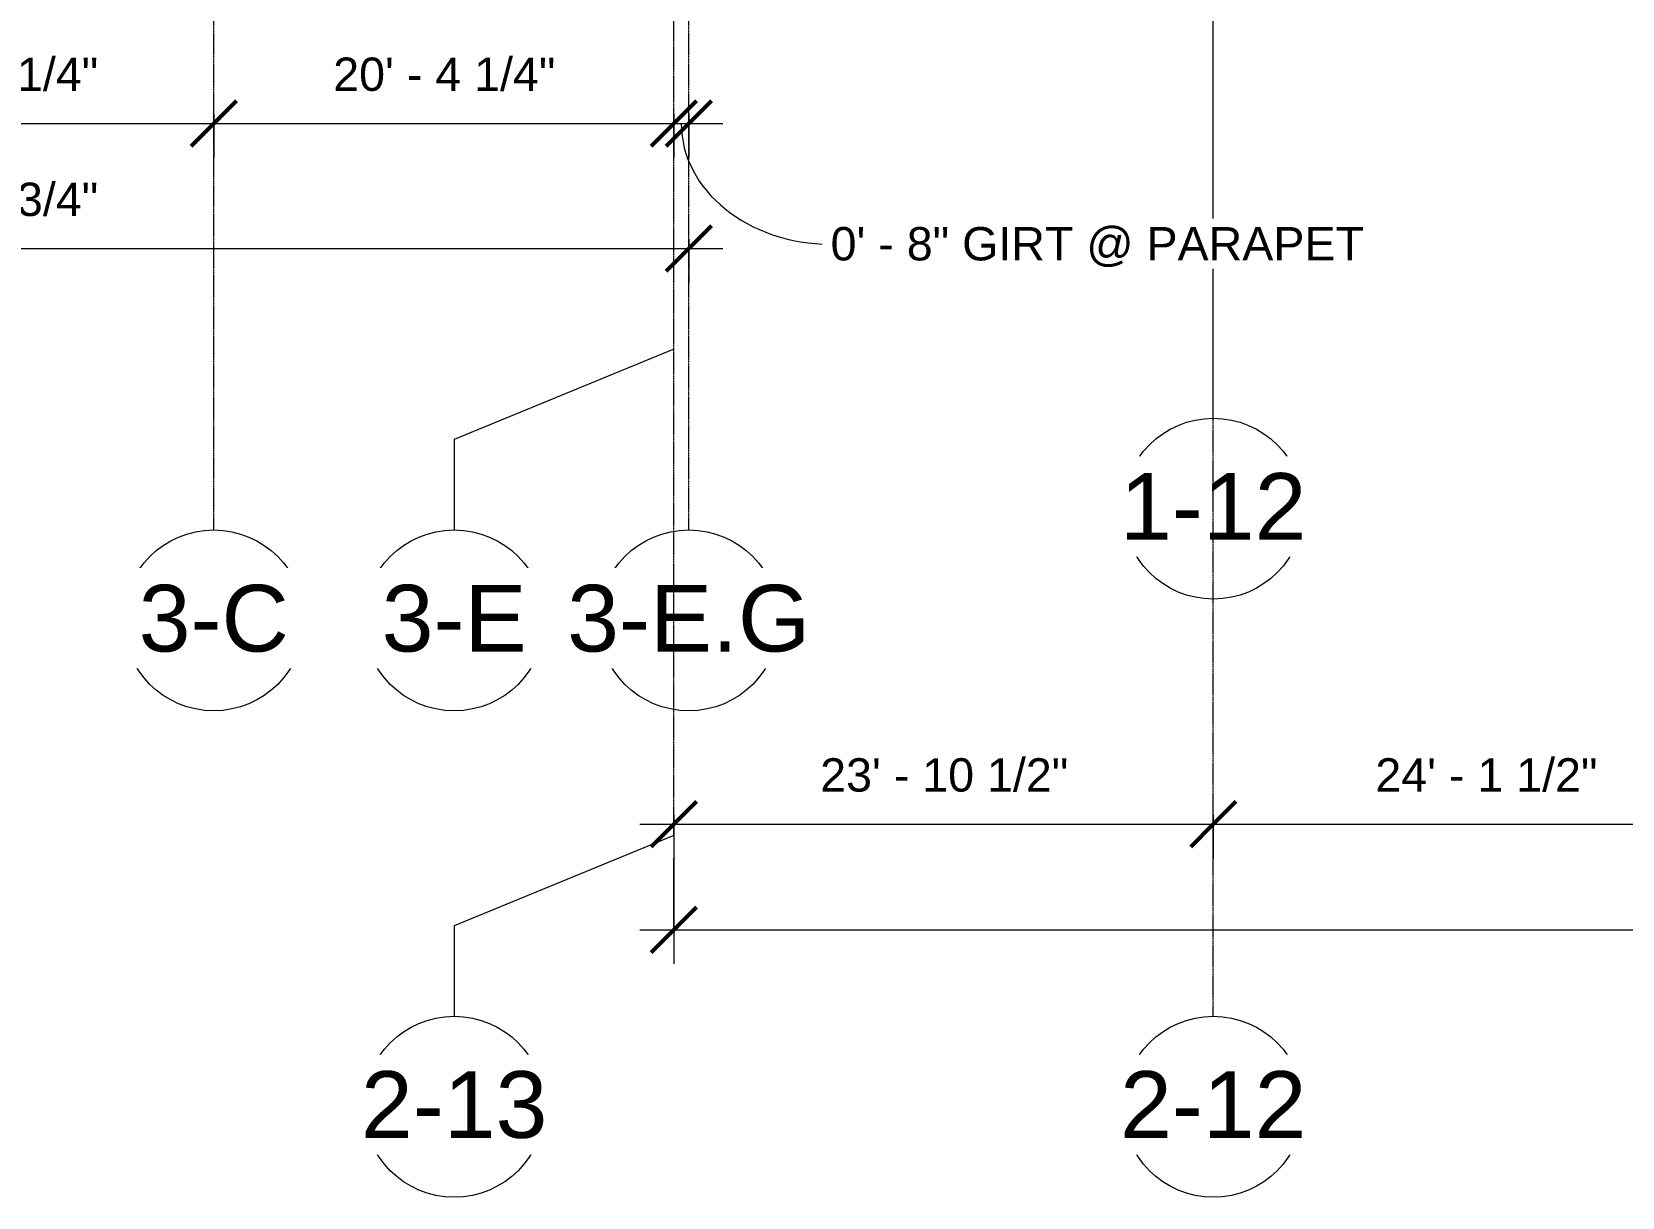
# Model space of a CAD drawing. Header units: inches. Extents: x 21341 to 27231, y -23509 to -20035.
# Drawn here: x 22459 to 23303, y -23509 to -22891 of the extents above; entities that cross this region are included whole.
import ezdxf

# ---------------------------------------------------------------- set-up
doc = ezdxf.new("R2010")
doc.units = ezdxf.units.IN
doc.header["$MEASUREMENT"] = 0
doc.linetypes.add('Grid Line 1_2_', pattern=[0.875, 0.5, -0.125, 0.125, -0.125])
for name, color, linetype, lineweight in [('A-ANNO-DIMS', 211, 'Continuous', 9), ('A-ANNO-DIMS-192', 211, 'Continuous', 9), ('S-GRID', 1, 'Continuous', 9), ('S-GRID-IDEN', 1, 'Continuous', 9)]:
    doc.layers.add(name, color=color, linetype=linetype, lineweight=lineweight)
doc.styles.add('Arial', font='arial.ttf', dxfattribs={"height": 35.407186})
doc.styles.add('Arial_1', font='arial.ttf', dxfattribs={"height": 17.703593})
doc.dimstyles.new('Linear_-_3_32__Arial', dxfattribs={"dimscale": 12, "dimtxt": 18, "dimasz": 2, "dimexe": 1.5, "dimexo": 1, "dimgap": 1, "dimtad": 1, "dimdec": 4, "dimrnd": 0.0625, "dimzin": 1, "dimdsep": 46, "dimlunit": 4, "dimtxsty": 'Arial_1', "dimblk1": 'OBLIQUE', "dimblk2": 'OBLIQUE', "dimsah": 1, "dimcen": 0.09, "dimdle": 1.5, "dimazin": 0, "dimtfac": 1, "dimtdec": 4, "dimtix": 1, "dimtmove": 1, "dimatfit": 3, "dimfxl": 1, "dimtvp": 1, "dimtfill": 1, "dimfrac": 2, "dimtolj": 1, "dimtzin": 0, "dimarcsym": 2})
doc.dimstyles.new('Linear_-_3_32__Arial_1', dxfattribs={"dimscale": 12, "dimtxt": 18, "dimasz": 2, "dimexe": 1.5, "dimexo": 1, "dimgap": 1, "dimtad": 1, "dimdec": 4, "dimrnd": 0.0625, "dimzin": 1, "dimdsep": 46, "dimlunit": 4, "dimtxsty": 'Arial_1', "dimblk1": 'OBLIQUE', "dimblk2": 'OBLIQUE', "dimsah": 1, "dimcen": 0.09, "dimdle": 1.5, "dimazin": 0, "dimtfac": 1, "dimtdec": 4, "dimtix": 1, "dimtmove": 0, "dimatfit": 3, "dimfxl": 1, "dimtvp": 1, "dimtfill": 1, "dimfrac": 2, "dimtolj": 1, "dimtzin": 0, "dimarcsym": 2})

# ---------------------------------------------------------------- blocks, each defined once
blk = doc.blocks.new('Grid - Grid Head - Circle-14747-First Floor Plan')
at = {"layer": 'S-GRID-IDEN'}
blk.add_circle((0, 0), 0.25, dxfattribs=at)
blk = doc.blocks.new('DIMBLOCK16-First Floor Plan')
at = {"layer": 'A-ANNO-DIMS-192', "lineweight": 50, "transparency": 16777216}
for p, q in [((22313.89, -22939.32), (22325.89, -22927.32)), ((22555.14, -22939.32), (22567.14, -22927.32)), ((22313.89, -22939.32), (22301.89, -22951.32)), ((22555.14, -22939.32), (22543.14, -22951.32))]:
    blk.add_line(p, q, dxfattribs=at)
at = {"layer": 'A-ANNO-DIMS-192', "transparency": 16777216}
for p, q in [((22313.89, -22934.35), (22313.89, -22957.32)), ((22313.89, -22939.32), (22313.89, -22934.35)), ((22555.14, -22934.35), (22555.14, -22957.32)), ((22555.14, -22939.32), (22555.14, -22934.35)), ((22313.89, -22939.32), (22555.14, -22939.32))]:
    blk.add_line(p, q, dxfattribs=at)
at = {"layer": 'A-ANNO-DIMS-192', "color": 0, "transparency": 16777216, "insert": (22375.81, -22904.36), "char_height": 17.7036, "width": 140.8985, "attachment_point": 1, "line_spacing_factor": 0.938532, "style": 'Arial_1', "bg_fill": 3, "box_fill_scale": 1.25, "bg_fill_color": 0, "bg_fill_transparency": 0}
blk.add_mtext('20\' - 1 1/4"', dxfattribs=at)
blk = doc.blocks.new('_Oblique')
at = {"color": 0, "linetype": 'ByBlock', "lineweight": -2}
blk.add_line((-0.5, -0.5), (0.5, 0.5), dxfattribs=at)
blk = doc.blocks.new('DIMBLOCK17-First Floor Plan')
at = {"layer": 'A-ANNO-DIMS-192', "lineweight": 50, "transparency": 16777216}
for p, q in [((22555.14, -22939.32), (22567.14, -22927.32)), ((22799.39, -22939.32), (22811.39, -22927.32)), ((22555.14, -22939.32), (22543.14, -22951.32)), ((22799.39, -22939.32), (22787.39, -22951.32))]:
    blk.add_line(p, q, dxfattribs=at)
at = {"layer": 'A-ANNO-DIMS-192', "transparency": 16777216}
for p, q in [((22555.14, -22934.35), (22555.14, -22957.32)), ((22555.14, -22939.32), (22555.14, -22934.35)), ((22799.39, -22934.35), (22799.39, -22957.32)), ((22799.39, -22939.32), (22799.39, -22934.35)), ((22555.14, -22939.32), (22799.39, -22939.32))]:
    blk.add_line(p, q, dxfattribs=at)
at = {"layer": 'A-ANNO-DIMS-192', "color": 0, "transparency": 16777216, "insert": (22618.56, -22904.36), "char_height": 17.7036, "width": 140.8985, "attachment_point": 1, "line_spacing_factor": 0.938532, "style": 'Arial_1', "bg_fill": 3, "box_fill_scale": 1.25, "bg_fill_color": 0, "bg_fill_transparency": 0}
blk.add_mtext('20\' - 4 1/4"', dxfattribs=at)
blk = doc.blocks.new('DIMBLOCK18-First Floor Plan')
at = {"layer": 'A-ANNO-DIMS-192', "lineweight": 50, "transparency": 16777216}
for p, q in [((22799.39, -22939.32), (22811.39, -22927.32)), ((22807.39, -22939.32), (22819.39, -22927.32)), ((22799.39, -22939.32), (22787.39, -22951.32)), ((22807.39, -22939.32), (22795.39, -22951.32))]:
    blk.add_line(p, q, dxfattribs=at)
at = {"layer": 'A-ANNO-DIMS-192', "transparency": 16777216}
for p, q in [((22799.39, -22934.35), (22799.39, -22957.32)), ((22799.39, -22939.32), (22799.39, -22934.35)), ((22807.39, -22934.35), (22807.39, -22957.32)), ((22807.39, -22939.32), (22807.39, -22934.35)), ((22799.39, -22939.32), (22825.39, -22939.32))]:
    blk.add_line(p, q, dxfattribs=at)
blk.add_ellipse((22882.67, -22939.32), major_axis=(79.28, 0), ratio=0.808833, start_param=3.141593, end_param=4.712389, dxfattribs=at)
at = {"layer": 'A-ANNO-DIMS-192', "color": 0, "transparency": 16777216, "insert": (22882.67, -22994.33), "char_height": 17.7036, "width": 337.9569, "attachment_point": 1, "line_spacing_factor": 0.938532, "style": 'Arial_1', "bg_fill": 3, "box_fill_scale": 1.25, "bg_fill_color": 0, "bg_fill_transparency": 0}
blk.add_mtext('0\' - 8" GIRT @ PARAPET', dxfattribs=at)
blk = doc.blocks.new('DIMBLOCK19-First Floor Plan')
at = {"layer": 'A-ANNO-DIMS-192', "lineweight": 50, "transparency": 16777216}
for p, q in [((22799.39, -23311.23), (22811.39, -23299.23)), ((23085.89, -23311.23), (23097.89, -23299.23)), ((22799.39, -23311.23), (22787.39, -23323.23)), ((23085.89, -23311.23), (23073.89, -23323.23))]:
    blk.add_line(p, q, dxfattribs=at)
at = {"layer": 'A-ANNO-DIMS-192', "transparency": 16777216}
for p, q in [((22799.39, -23306.26), (22799.39, -23329.23)), ((22799.39, -23311.23), (22799.39, -23306.26)), ((23085.89, -23306.26), (23085.89, -23329.23)), ((23085.89, -23311.23), (23085.89, -23306.26)), ((22781.39, -23311.23), (23085.89, -23311.23))]:
    blk.add_line(p, q, dxfattribs=at)
at = {"layer": 'A-ANNO-DIMS-192', "color": 0, "transparency": 16777216, "insert": (22877.15, -23276.27), "char_height": 17.7036, "width": 157.1815, "attachment_point": 1, "line_spacing_factor": 0.938532, "style": 'Arial_1', "bg_fill": 3, "box_fill_scale": 1.25, "bg_fill_color": 0, "bg_fill_transparency": 0}
blk.add_mtext('23\' - 10 1/2"', dxfattribs=at)
blk = doc.blocks.new('DIMBLOCK20-First Floor Plan')
at = {"layer": 'A-ANNO-DIMS-192', "lineweight": 50, "transparency": 16777216}
for p, q in [((23085.89, -23311.23), (23097.89, -23299.23)), ((23375.39, -23311.23), (23387.39, -23299.23)), ((23085.89, -23311.23), (23073.89, -23323.23)), ((23375.39, -23311.23), (23363.39, -23323.23))]:
    blk.add_line(p, q, dxfattribs=at)
at = {"layer": 'A-ANNO-DIMS-192', "transparency": 16777216}
for p, q in [((23085.89, -23306.26), (23085.89, -23329.23)), ((23085.89, -23311.23), (23085.89, -23306.26)), ((23375.39, -23306.26), (23375.39, -23329.23)), ((23375.39, -23311.23), (23375.39, -23306.26)), ((23085.89, -23311.23), (23375.39, -23311.23))]:
    blk.add_line(p, q, dxfattribs=at)
at = {"layer": 'A-ANNO-DIMS-192', "color": 0, "transparency": 16777216, "insert": (23171.93, -23276.27), "char_height": 17.7036, "width": 140.8985, "attachment_point": 1, "line_spacing_factor": 0.938532, "style": 'Arial_1', "bg_fill": 3, "box_fill_scale": 1.25, "bg_fill_color": 0, "bg_fill_transparency": 0}
blk.add_mtext('24\' - 1 1/2"', dxfattribs=at)
blk = doc.blocks.new('DIMBLOCK43-First Floor Plan')
at = {"layer": 'A-ANNO-DIMS-192', "transparency": 16777216}
for p, q in [((22799.39, -23329.24), (22799.39, -23385.3)), ((22799.39, -23367.3), (22799.39, -23329.24)), ((26281.39, -23329.24), (26281.39, -23385.3)), ((26281.39, -23367.3), (26281.39, -23329.24)), ((22781.39, -23367.3), (26299.39, -23367.3))]:
    blk.add_line(p, q, dxfattribs=at)
at = {"layer": 'A-ANNO-DIMS-192', "lineweight": 50, "transparency": 16777216}
for p, q in [((22799.39, -23367.3), (22811.39, -23355.3)), ((26281.39, -23367.3), (26293.39, -23355.3)), ((22799.39, -23367.3), (22787.39, -23379.3)), ((26281.39, -23367.3), (26269.39, -23379.3))]:
    blk.add_line(p, q, dxfattribs=at)
at = {"layer": 'A-ANNO-DIMS-192', "color": 0, "transparency": 16777216, "insert": (24495.39, -23332.34), "char_height": 17.704, "width": 108, "attachment_point": 1, "line_spacing_factor": 0.938532, "style": 'Arial_1', "bg_fill": 3, "box_fill_scale": 1.25, "bg_fill_color": 0, "bg_fill_transparency": 0}
blk.add_mtext('290\' - 2"', dxfattribs=at)
blk = doc.blocks.new('DIMBLOCK44-First Floor Plan')
at = {"layer": 'A-ANNO-DIMS-192', "transparency": 16777216}
for p, q in [((22061.64, -23008.34), (22061.64, -22987.7)), ((22807.39, -23000.73), (22807.39, -23023.7)), ((22807.39, -23005.7), (22807.39, -23000.73)), ((22043.64, -23005.7), (22825.39, -23005.7)), ((22061.64, -23005.7), (22061.64, -23008.34))]:
    blk.add_line(p, q, dxfattribs=at)
at = {"layer": 'A-ANNO-DIMS-192', "lineweight": 50, "transparency": 16777216}
for p, q in [((22061.64, -23005.7), (22073.64, -22993.7)), ((22807.39, -23005.7), (22819.39, -22993.7)), ((22061.64, -23005.7), (22049.64, -23017.7)), ((22807.39, -23005.7), (22795.39, -23017.7))]:
    blk.add_line(p, q, dxfattribs=at)
at = {"layer": 'A-ANNO-DIMS-192', "color": 0, "transparency": 16777216, "insert": (22375.81, -22970.74), "char_height": 17.7036, "width": 140.8985, "attachment_point": 1, "line_spacing_factor": 0.938532, "style": 'Arial_1', "bg_fill": 3, "box_fill_scale": 1.25, "bg_fill_color": 0, "bg_fill_transparency": 0}
blk.add_mtext('62\' - 1 3/4"', dxfattribs=at)

msp = doc.modelspace()

# ---------------------------------------------------------------- linework, layer by layer
at = {"layer": 'S-GRID', "linetype": 'Grid Line 1_2_'}
for p, q in [((22555.14023, -23155.1009), (22555.14023, -20130.84867)), ((23085.89023, -23095.79981), (23085.89023, -20550.05281)), ((22799.39023, -23059.1009), (22799.39023, -22458.60508)), ((22807.39023, -23155.1009), (22807.39023, -22458.60508))]:
    msp.add_line(p, q, dxfattribs=at)
at = {"layer": 'S-GRID'}
for p, q in [((22799.39023, -23059.1009), (22682.79724, -23107.1009)), ((22682.79724, -23107.1009), (22682.79724, -23155.1009)), ((22799.39023, -23317.24119), (22682.79724, -23365.24119)), ((22682.79724, -23365.24119), (22682.79724, -23413.24119))]:
    msp.add_line(p, q, dxfattribs=at)

# ---------------------------------------------------------------- block references
at = {"layer": 'S-GRID-IDEN', "xscale": 191.9999999999999, "yscale": 191.9999999999999, "zscale": 191.9999999999999}
for p in [(23085.89023, -23143.79981), (22555.14023, -23203.1009), (22807.39023, -23203.1009), (22682.79724, -23461.24119), (23085.89023, -23461.24119)]:
    msp.add_blockref('Grid - Grid Head - Circle-14747-First Floor Plan', p, dxfattribs=at)

# ---------------------------------------------------------------- next in the draw order: texts
at = {"layer": 'S-GRID-IDEN', "char_height": 35.407186, "attachment_point": 2, "line_spacing_factor": 0.938532, "style": 'Arial', "bg_fill": 3, "box_fill_scale": 1.25, "bg_fill_color": 0, "bg_fill_transparency": 0}
for s, insert, width in [('1-12', (23085.881, -23124.92608), 117.936), ('3-C', (22555.131, -23184.22716), 94.608), ('3-E.G', (22807.381, -23184.22716), 153.792), ('2-13', (22682.78801, -23442.36746), 117.936), ('2-12', (23085.881, -23442.36746), 117.936)]:
    msp.add_mtext(s, dxfattribs=dict(at, insert=insert, width=width))

# ---------------------------------------------------------------- next in the draw order: dimensions: what is measured, and where the dimension line sits
at = {"layer": 'A-ANNO-DIMS'}
dim = msp.add_linear_dim(base=(22555.14023, -22939.32214), p1=(22313.89023, -22922.35158), p2=(22555.14023, -22922.35158), dimstyle='Linear_-_3_32__Arial_1', override={"dimpost": '<>', "dimfxl": 241.25}, dxfattribs=at)
dim.commit()
dim.dimension.update_dxf_attribs({"geometry": 'DIMBLOCK16-First Floor Plan', "text_midpoint": (22434.51523, -22918.16844)})

# ---------------------------------------------------------------- next in the draw order: linework, layer by layer
at = {"layer": 'S-GRID', "linetype": 'Grid Line 1_2_'}
for p, q in [((23085.89023, -23413.24119), (23085.89023, -20902.42781)), ((22799.39023, -23317.24119), (22799.39023, -22542.60508))]:
    msp.add_line(p, q, dxfattribs=at)

# ---------------------------------------------------------------- next in the draw order: block references
at = {"layer": 'S-GRID-IDEN', "xscale": 191.9999999999999, "yscale": 191.9999999999999, "zscale": 191.9999999999999}
msp.add_blockref('Grid - Grid Head - Circle-14747-First Floor Plan', (22682.79724, -23203.1009), dxfattribs=at)

# ---------------------------------------------------------------- next in the draw order: texts
at = {"layer": 'S-GRID-IDEN', "insert": (22682.78801, -23184.22716), "char_height": 35.407186, "width": 91.584, "attachment_point": 2, "line_spacing_factor": 0.938532, "style": 'Arial', "bg_fill": 3, "box_fill_scale": 1.25, "bg_fill_color": 0, "bg_fill_transparency": 0}
msp.add_mtext('3-E', dxfattribs=at)

# ---------------------------------------------------------------- next in the draw order: dimensions: what is measured, and where the dimension line sits
at = {"layer": 'A-ANNO-DIMS'}
for base, p1, p2, override, picture, middle in [((22799.39023, -22939.32214), (22555.14023, -22922.35158), (22799.39023, -22922.35158), {"dimpost": '<>', "dimfxl": 244.25}, 'DIMBLOCK17-First Floor Plan', (22677.26523, -22918.16844)), ((23085.89023, -23311.23099), (22799.39023, -23294.26043), (23085.89023, -23294.26043), {"dimpost": '<>', "dimfxl": 286.5}, 'DIMBLOCK19-First Floor Plan', (22942.64023, -23290.07126))]:
    dim = msp.add_linear_dim(base=base, p1=p1, p2=p2, dimstyle='Linear_-_3_32__Arial_1', override=override, dxfattribs=at)
    dim.commit()
    dim.dimension.update_dxf_attribs({"geometry": picture, "text_midpoint": middle})

# ---------------------------------------------------------------- next in the draw order: dimensions: what is measured, and where the dimension line sits
dim = msp.add_linear_dim(base=(22807.39023, -22939.32214), p1=(22799.39023, -22922.35158), p2=(22807.39023, -22922.35158), dimstyle='Linear_-_3_32__Arial', override={"dimpost": '<>GIRT @ PARAPET', "dimfxl": 8}, dxfattribs=at)
dim.commit()
dim.dimension.update_dxf_attribs({"geometry": 'DIMBLOCK18-First Floor Plan', "text_midpoint": (23051.6497, -23006.13067), "dimtype": 160})
dim = msp.add_linear_dim(base=(23375.39023, -23311.23099), p1=(23085.89023, -23294.26043), p2=(23375.39023, -23294.26043), dimstyle='Linear_-_3_32__Arial_1', override={"dimpost": '<>', "dimfxl": 289.5}, dxfattribs=at)
dim.commit()
dim.dimension.update_dxf_attribs({"geometry": 'DIMBLOCK20-First Floor Plan', "text_midpoint": (23230.64023, -23290.07729)})

# ---------------------------------------------------------------- next in the draw order: dimensions: what is measured, and where the dimension line sits
for base, p1, p2, override, picture, middle in [((22807.39023, -23005.70284), (22061.64023, -22996.33861), (22807.39023, -22988.73228), {"dimpost": '<>', "dimfxl": 745.78879}, 'DIMBLOCK44-First Floor Plan', (22434.51523, -22984.5431)), ((26281.39023, -23367.30155), (22799.39023, -23317.24119), (26281.39023, -23317.24119), {"dimpost": '<>', "dimfxl": 3482}, 'DIMBLOCK43-First Floor Plan', (24540.39023, -23346.26257))]:
    dim = msp.add_linear_dim(base=base, p1=p1, p2=p2, dimstyle='Linear_-_3_32__Arial_1', override=override, dxfattribs=at)
    dim.commit()
    dim.dimension.update_dxf_attribs({"geometry": picture, "text_midpoint": middle})

doc.saveas('drawing.dxf')
